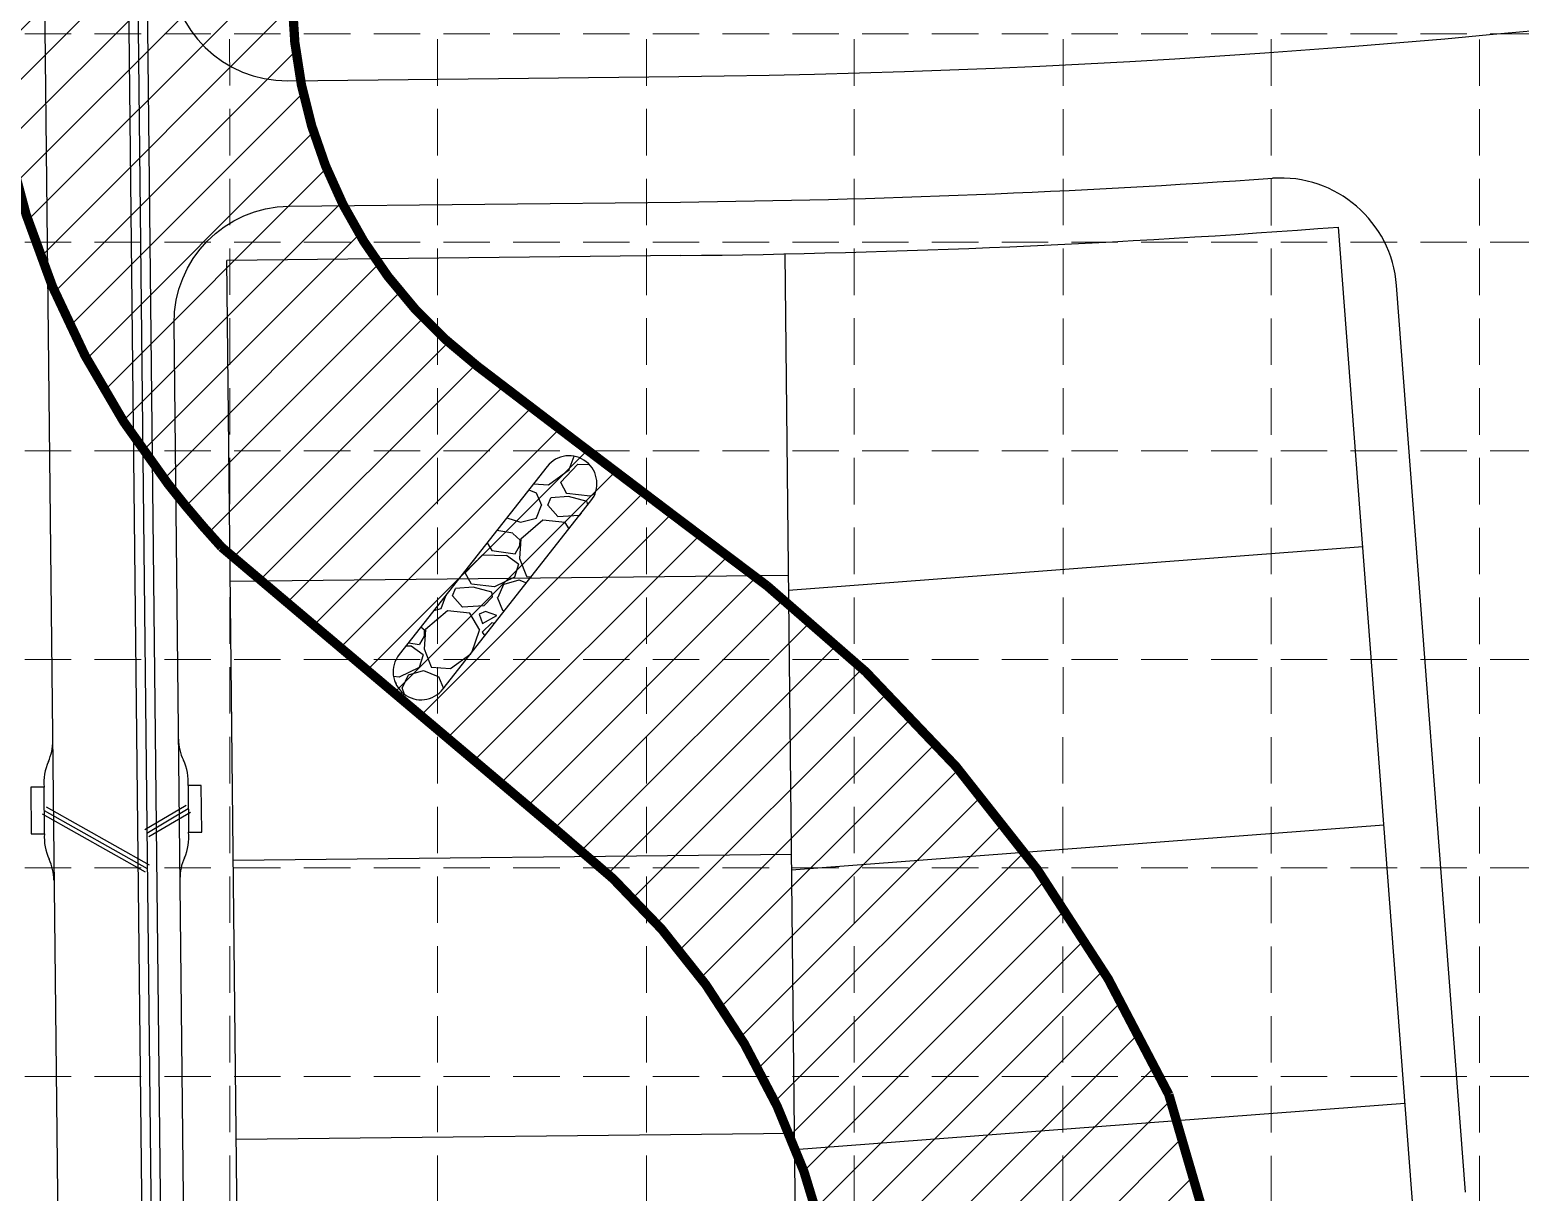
# Model space of a CAD drawing. Extents: x 2138193 to 2139991, y 332071 to 334944.
# Drawn here: x 2138555.7 to 2138876.1, y 333124 to 333373.8 of the extents above; entities that cross this region are included whole.
import ezdxf

# ---------------------------------------------------------------- set-up
doc = ezdxf.new("R2010")
doc.units = 0
doc.header["$LTSCALE"] = 100
doc.header["$MEASUREMENT"] = 0
for name, pattern in [('DASHED', [0.75, 0.5, -0.25]), ('DASHED2', [0.375, 0.25, -0.125]), ('HIDDEN', [0.375, 0.25, -0.125])]:
    doc.linetypes.add(name, pattern=pattern)
for name, color, linetype in [('C-EROS-HTCH-OL', 250, 'Continuous'), ('C-ROAD-BACK-F', 7, 'DASHED2'), ('GRID', 254, 'DASHED'), ('STORM', 5, 'Continuous'), ('V-PROP-RWAY-N', 4, 'Continuous'), ('V-PROP-SUBD-N', 7, 'Continuous')]:
    doc.layers.add(name, color=color, linetype=linetype)
pattern_1 = [(226.525952308138, (2136227.858238304, 332234.4358906897), (-164.6166398183408, -175.7878267719628), [2.690719995381808, -266.3817595427982]), (183.482852308138, (2136226.006949403, 332232.4832695333), (240.4381594236547, 13.76569773296394), [4.617359992075038, -457.118499215429]), (131.023552308138, (2136221.398119206, 332232.2027625966), (194.2240265675912, -225.115590924592), [3.255759994412008, -322.3206394467881]), (265.786852308138, (2136213.471008045, 332227.4068363735), (30.372176714151, 399.346380808448), [4.204759992783202, -416.2711592855371]), (291.346852308138, (2136213.162095988, 332223.2134399838), (-93.73913645361344, 242.5138743242151), [4.123099992923358, -408.1874592994114]), (355.786852308138, (2136214.662956872, 332219.3732034613), (-399.346380808448, 30.37217671415105), [4.204759992783202, -416.2711592855371]), (36.20735230813798, (2136218.856353261, 332219.0642914045), (-265.1020964406924, -193.1861219890367), [5.560579990456153, -550.4969790551598]), (70.768452308138, (2136223.343093222, 332222.3489777538), (151.3699651160307, 436.2191271252743), [5.249759990989624, -519.7264191079723]), (119.942752308138, (2136225.072291888, 332227.3057783229), (-153.1999526023611, 264.0639605871973), [4.21899999275876, -417.6814592831165]), (173.749552308138, (2136222.966443525, 332230.9616506693), (219.4070011021395, -25.70154185299683), [4.816639991733004, -236.0152595949174]), (220.910552308138, (2136218.178438647, 332231.4860638724), (-245.627780805706, -213.698371132477), [6.228959989308985, -616.6674989415887]), (137.327252308138, (2136233.259152006, 332226.6931437042), (-136.8392261134274, 123.5921910402544), [2.126019996351026, -210.4768796387501]), (169.982352308138, (2136231.696017182, 332228.1341882927), (258.8745221225714, -46.73303303270589), [4.044739993057848, -400.4302193127255]), (223.5131523081379, (2136227.712932443, 332228.8377761768), (-0.5189496637054108, -19.99327230426943), [2.828419995145468, -25.45583995630911]), (201.7117523081379, (2136226.375677756, 332231.2732945762), (101.0042248960056, 37.39181135530631), [1.523159997385739, -150.7922997411891]), (290.314552308138, (2136224.960580642, 332230.7098230578), (-18.43641567695995, 60.4987532671709), [2.1540599963029, -105.5492398188416]), (29.47695230813798, (2136225.708416337, 332228.6897384659), (61.01765910626646, 38.42973440582072), [3.498579993995246, -113.1204598058468]), (160.078252308138, (2136228.75411171, 332230.4112899911), (39.46759224921085, -21.0311334243467), [2.529819995657968, -60.71573989579113]), (14.90265230813797, (2136213.364486294, 332231.0108137697), (201.4895498532918, 54.79015642553811), [3.543999993917289, -350.8568993978101]), (68.85935230813797, (2136216.789289009, 332231.92225566), (-85.68141509149433, -217.8501744427654), [2.973219994896942, -294.3481594947983]), (291.711752308138, (2136228.85790161, 332234.4099432146), (-37.39181135530631, 101.0042248960056), [3.046299994771513, -149.2691597438033]), (342.123652308138, (2136229.984844646, 332231.5797489879), (-198.3758604010624, 65.1691487696083), [3.543999993917289, -350.8568993978101]), (337.957152308138, (2136213.042737602, 332218.6149887769), (-98.9284705367194, 42.58120066294918), [3.417599994134235, -167.4624797125774]), (293.288252308138, (2136216.21052321, 332217.3323608893), (-94.25772811432199, 222.5207391670538), [2.863559995085156, -283.4928595134298]), (65.314552308138, (2136228.538884768, 332214.4114876021), (42.58130610693622, 98.92842550804647), [3.046299994771513, -149.2691597438033]), (15.86715230813797, (2136229.811133665, 332217.1794078884), (-261.9882950536229, -73.22660996336958), [3.352619994245762, -331.908479430332]), (67.95715230813799, (2136218.74218437, 332214.6657728587), (-42.58120066294922, -98.92847053671936), [1.708799997067117, -169.1712797096445]), (99.82305230813792, (2136227.339288801, 332214.4426245723), (-17.91742037371305, 80.49202778337879), [1.019799998249676, -100.9605798267173]), (164.476952308138, (2136227.165303615, 332215.4474773732), (59.46086077325509, -21.55007607037277), [4.123099992923355, -78.33899986554357]), (184.5221523081379, (2136223.192597867, 332216.5509305797), (200.4516053424645, 14.80375756970392), [3.820999993441863, -378.2784593507453]), (302.203252308138, (2136225.661710881, 332226.8903445154), (-18.95539402179196, 40.50547358880836), [2.884439995049319, -69.22657988118362]), (351.6703523081379, (2136227.19889823, 332224.4496366211), (338.8476081524516, -48.80883336309134), [5.035879991356716, -498.5512591443164]), (59.45855230813797, (2136232.181646274, 332223.7201012617), (-83.60571173469062, -137.8770724838402), [2.059119996465848, -203.853479650118]), (88.51315230813798, (2136233.228015035, 332225.4935477372), (-19.47431661425715, 20.51221562049121), [1.199999997940391, -18.79999996773279]), (118.769552308138, (2136222.808301029, 332217.1611075533), (76.34031444369847, -142.0287072811534), [2.778479995231183, -275.0703995278856]), (46.52595230813795, (2136221.471046342, 332219.5966259526), (164.6166398183407, 175.7878267719628), [5.381439990763617, -263.6910395474164]), (358.513152308138, (2136225.173624143, 332223.5018682655), (20.51221562049121, 19.47431661425715), [5.199999991075029, -14.79999997459816]), (323.817952308138, (2136230.371873334, 332223.3669413947), (-196.2998954023876, 145.1425270074071), [3.162279994572451, -313.0654794626731]), (252.567752308138, (2136232.924292474, 332221.5000840087), (-22.06906198224144, -79.45411755601944), [2.912039995001948, -142.6901597550951]), (206.1591523081379, (2136232.051908899, 332218.7217847324), (-385.0614714358506, -190.0727770018243), [4.741299991862315, -469.3894791943679]), (173.939252308138, (2136227.796238569, 332216.6315048552), (-259.3935238831652, 26.73950600586138), [5.015979991390872, -496.5814791476972])]

msp = doc.modelspace()

# ---------------------------------------------------------------- hatches: boundary and pattern name
at = {"layer": 'STORM', "ltscale": 10}
h = msp.add_hatch(dxfattribs=at)
h.set_pattern_fill('ANSI31', color=256, scale=60, style=0)
h.set_pattern_definition([(45, (0, 0), (-5.303300858899106, 5.303300858899107), [])])
edge = h.paths.add_edge_path()
edge.add_arc((2138930.844725567, 332990.1321820082), 166.549287147957, 195.0519319776693, 211.941500534012, ccw=False)
edge.add_line((2138770.009604542, 332946.8802584197), (2138729.5949334, 333099.0490632934))
edge.add_arc((2138570.305118757, 333074.2740595049), 161.2049808838311, 8.840616334159408, 51.97797686809191)
edge.add_line((2138669.601635573, 333201.2671601443), (2138596.961270724, 333262.6174647977))
edge.add_arc((2138765.777764525, 333417.2154842615), 228.9094934713908, 218.0387459639399, 222.4826908267262, ccw=False)
edge.add_arc((2138730.519535906, 333389.6303194792), 184.1424966829462, 182.1560704802213, 218.0387459640246, ccw=False)
edge.add_line((2138546.507401946, 333382.7025752405), (2138547.551226309, 333423.7599843352))
edge.add_arc((2138578.693465531, 333417.4247829836), 31.78008558743384, 3.9118422731859255, 168.5013406124941, ccw=False)
edge.add_arc((2137807.668131527, 333364.7014454374), 804.6059495437065, 1.104039146654486, 3.911842273261982, ccw=False)
edge.add_arc((2138713.619635881, 333382.1604929355), 101.51377023985, 181.104039146657, 232.5806225776695)
edge.add_arc((2144079.223507243, 340395.1622013246), 8931.68352320895, 232.5806225774647, 233.0822559611601)
edge.add_arc((2138526.294291825, 333017.1414624664), 302.6013999155484, 24.979695893140217, 51.6014816422005, ccw=False)
edge.add_line((2138800.589598729, 333144.9291451324), (2138874.515814985, 332891.6130438357))
edge.add_line((2138874.515814985, 332891.6130438357), (2138819.766169965, 332865.0370932774))
edge.add_line((2138819.766169965, 332865.0370932774), (2138799.430584695, 332896.9282304678))
edge.add_line((2138799.430584695, 332896.9282304678), (2138793.799187461, 332901.6181047781))
edge.add_line((2138793.799187461, 332901.6181047781), (2138791.911494966, 332908.9304661117))
edge.add_line((2138791.911494966, 332908.9304661117), (2138790.870765293, 332906.5199468876))
edge.add_line((2138790.870765293, 332906.5199468876), (2138790.024991594, 332903.4024800682))
edge.add_line((2138790.024991594, 332903.4024800682), (2138789.512881502, 332902.0187613366))
at = {"layer": 'STORM'}
h = msp.add_hatch(dxfattribs=at)
h.set_pattern_fill('GRAVEL', color=1, scale=19.99999996567319, angle=-1.486847691862011, style=0)
h.set_pattern_definition(pattern_1)
edge = h.paths.add_edge_path()
edge.add_line((2138666.941763297, 333279.9768260049), (2138635.120068379, 333239.530858571))
edge.add_arc((2138639.835557766, 333235.8208505233), 5.999999989808949, 141.8053746061593, 321.8053746061593)
edge.add_line((2138644.551047154, 333232.1108424756), (2138676.372742072, 333272.5568099095))
edge.add_arc((2138671.657252685, 333276.2668179572), 5.999999989808949, 321.8053746061593, 501.8053746061594)
h = msp.add_hatch(dxfattribs=at)
h.set_pattern_fill('GRAVEL', color=1, scale=19.99999996567319, angle=-1.486847691862011, style=0)
h.set_pattern_definition(pattern_1)
edge = h.paths.add_edge_path()
edge.add_line((2138666.941763297, 333279.9768260049), (2138635.120068379, 333239.530858571))
edge.add_arc((2138639.835557766, 333235.8208505233), 5.999999989808949, 141.8053746061593, 321.8053746061593)
edge.add_line((2138644.551047154, 333232.1108424756), (2138676.372742072, 333272.5568099095))
edge.add_arc((2138671.657252685, 333276.2668179572), 5.999999989808949, 321.8053746061593, 501.8053746061594)

# ---------------------------------------------------------------- linework, layer by layer
at = {"layer": 'C-EROS-HTCH-OL', "color": 5, "const_width": 2}
msp.add_lwpolyline([(2138789.512881502, 332902.0187613366, -0.07382834502302278), (2138770.009604542, 332946.8802584197), (2138729.5949334, 333099.0490632934, 0.1904769549196536), (2138669.601635573, 333201.2671601443), (2138596.961270724, 333262.6174647977, -0.01939279794487693), (2138585.489966974, 333276.1627768948, -0.1578597160926757), (2138546.507401946, 333382.7025752405), (2138547.551226309, 333423.7599843352, -0.873812725277019), (2138610.399509866, 333419.5928680048, -0.01225196532173577), (2138612.124711034, 333380.204533146, 0.2284638903095635), (2138651.93535417, 333301.5373266729, 0.00218879204120404), (2138714.248347125, 333254.2930602416, -0.1166847359850347), (2138800.589598729, 333144.9291451324), (2138874.515814985, 332891.6130438357), (2138819.766169965, 332865.0370932774), (2138799.430584695, 332896.9282304678), (2138793.799187461, 332901.6181047781), (2138791.911494966, 332908.9304661117), (2138790.870765293, 332906.5199468876), (2138790.024991594, 332903.4024800682)], format="xyb", close=True, dxfattribs=at)
at = {"layer": 'C-EROS-HTCH-OL'}
msp.add_lwpolyline([(2138789.512881502, 332902.0187613366, -0.07382834502302278), (2138770.009604542, 332946.8802584197), (2138729.5949334, 333099.0490632934, 0.1904769549196536), (2138669.601635573, 333201.2671601443), (2138596.961270724, 333262.6174647977, -0.01939279794487693), (2138585.489966974, 333276.1627768948, -0.1578597160926757), (2138546.507401946, 333382.7025752405), (2138547.551226309, 333423.7599843352, -0.873812725277019), (2138610.399509866, 333419.5928680048, -0.01225196532173577), (2138612.124711034, 333380.204533146, 0.2284638903095635), (2138651.93535417, 333301.5373266729, 0.00218879204120404), (2138714.248347125, 333254.2930602416, -0.1166847359850347), (2138800.589598729, 333144.9291451324), (2138860.048374829, 332921.9301080364), (2138807.261768874, 332919.2695859086), (2138797.898903354, 332915.8073926442), (2138793.770940669, 332912.0157965028), (2138791.911494966, 332908.9304661117), (2138790.870765293, 332906.5199468876), (2138790.024991594, 332903.4024800682)], format="xyb", close=True, dxfattribs=at)
msp.add_lwpolyline([(2138789.512881502, 332902.0187613366, -0.07382834502302278), (2138770.009604542, 332946.8802584197), (2138729.5949334, 333099.0490632934, 0.1904769549196536), (2138669.601635573, 333201.2671601443), (2138596.961270724, 333262.6174647977, -0.01939279794487693), (2138585.489966974, 333276.1627768948, -0.1578597160926757), (2138546.507401946, 333382.7025752405), (2138547.551226309, 333423.7599843352, -0.873812725277019), (2138610.399509866, 333419.5928680048, -0.01225196532173577), (2138612.124711034, 333380.204533146, 0.2284638903095635), (2138651.93535417, 333301.5373266729, 0.00218879204120404), (2138714.248347125, 333254.2930602416, -0.1166847359850347), (2138800.589598729, 333144.9291451324), (2138860.048374829, 332921.9301080364), (2138807.261768874, 332919.2695859086), (2138797.898903354, 332915.8073926442), (2138793.770940669, 332912.0157965028), (2138791.911494966, 332908.9304661117), (2138790.870765293, 332906.5199468876), (2138790.024991594, 332903.4024800682)], format="xyb", close=True, dxfattribs=at)
at = {"layer": 'C-ROAD-BACK-F', "linetype": 'Continuous'}
for p, q in [((2138565.496750036, 332773.2063797635), (2138558.156099623, 333457.7249654648)), ((2138864.337583528, 333123.9579730256), (2138849.537123393, 333318.883043233))]:
    msp.add_line(p, q, dxfattribs=at)
for points in [[(2138585.154547254, 333458.014491812), (2138585.909222602, 333387.6407138984, 0.4142135623729085), (2138611.175865175, 333362.9102312281), (2138695.289784021, 333363.8122533003, 0.07270166707125264), (2139305.838804275, 333459.7576525418, -0.07338540319811987), (2139572.26021726, 333501.2534788973), (2139605.252128017, 333501.5175179224)], [(2138591.766333876, 332841.4627460502), (2138586.734908852, 333310.6451410244, -0.4142135623728802), (2138611.465391522, 333335.9117835971), (2138695.579310368, 333336.8138056692, 0.01472415382390331), (2138822.871749847, 333341.9298419602, 0.01472415382390331)]]:
    msp.add_lwpolyline(points, format="xyb", dxfattribs=at)
msp.add_arc((2138824.608878389, 333316.9902672241), 25, 4.342078080202604, 93.98864059796084, dxfattribs=at)
at = {"layer": 'GRID', "color": 252, "linetype": 'HIDDEN', "lineweight": 0, "ltscale": 0.4}
for p, q in [((2138598.88554457, 332296.8402139746), (2138598.427510827, 334895.7762918232)), ((2138643.367878654, 332296.8332204215), (2138643.377939842, 334895.7492644076)), ((2138688.330137118, 332296.8261514142), (2138688.282180592, 334895.7386913974)), ((2138732.891620872, 332296.8191454171), (2138732.981117565, 334895.7330547087)), ((2138777.743069245, 332296.8120938315), (2138778.016283637, 334895.673641648)), ((2138822.562996021, 332296.8050472017), (2138822.562996021, 334897.5322012084)), ((2138867.401770645, 332296.7979976087), (2138867.401770645, 334897.5322012084)), ((2138239.658925912, 333373.0138614449), (2139943.532361615, 333373.0138614449)), ((2138239.658925912, 333328.1750867461), (2139943.532361615, 333328.1750867461)), ((2138239.658925912, 333283.3363120471), (2139943.532361615, 333283.3363120471)), ((2138239.658925912, 333238.4975373483), (2139943.532361615, 333238.4975373483)), ((2138239.658925912, 333193.6587626493), (2139943.532361615, 333193.6587626493)), ((2138239.658925912, 333148.8199879503), (2139943.532361615, 333148.8199879503))]:
    msp.add_line(p, q, dxfattribs=at)
at = {"layer": 'STORM'}
for p, q in [((2138576.600011076, 333416.4265565526), (2138582.791558615, 332839.0622732876)), ((2138578.599896086, 333416.4480029487), (2138584.791443625, 332839.0837196837)), ((2138580.599781096, 333416.4694493447), (2138586.791328635, 332839.1051660798)), ((2138559.277839963, 333206.7867871333), (2138581.419502913, 333194.3179347757)), ((2138589.365525831, 333207.1094418988), (2138580.463766621, 333201.841934778)), ((2138589.811126418, 333206.3564046378), (2138580.909367208, 333201.088897517)), ((2138558.419141754, 333205.2619470148), (2138580.560804705, 333192.7930946572)), ((2138558.848490858, 333206.024367074), (2138580.990153809, 333193.5555147165)), ((2138590.256727005, 333205.6033673768), (2138581.354967796, 333200.335860256))]:
    msp.add_line(p, q, dxfattribs=at)
at = {"layer": 'STORM', "color": 1, "elevation": 312.263456415984}
msp.add_lwpolyline([(2138666.941763297, 333279.9768260049), (2138635.120068379, 333239.530858571, 0.9999999999999575), (2138644.551047154, 333232.1108424756), (2138676.372742072, 333272.5568099095, 1.000000000000042)], format="xyb", close=True, dxfattribs=at)
msp.add_lwpolyline([(2138666.941763297, 333279.9768260049), (2138635.120068379, 333239.530858571, 0.9999999999999575), (2138644.551047154, 333232.1108424756), (2138676.372742072, 333272.5568099095, 1.000000000000042)], format="xyb", close=True, dxfattribs=at)
at = {"layer": 'STORM'}
for points in [[(2138555.979435233, 333211.0020592926), (2138556.057719922, 333201.0023657219), (2138558.887633203, 333201.0245202888), (2138558.809348514, 333211.0242138595)], [(2138592.692882769, 333201.3860545158), (2138592.589065038, 333211.3855155952), (2138589.759217553, 333211.3561351775), (2138589.863035283, 333201.3566740981)]]:
    msp.add_lwpolyline(points, close=True, dxfattribs=at)
for centre, start, end in [((2138550.06393317, 333220.9560549884), 335.3849335519279, 0.4485428074991618), ((2138598.322328968, 333221.4455791976), 180.5948424656844, 205.6584517547552), ((2138569.373782421, 333212.1091729444), 155.384933551928, 185.8636743453983), ((2138579.176778735, 333212.2485412896), 355.1797109262579, 25.65845175475516), ((2138569.467758846, 333200.1050958027), 175.0334112695079, 205.5121520983278), ((2138579.301406159, 333200.2447432408), 335.5312331925732, 6.009974003069949), ((2138550.298787237, 333190.9569742764), 0.4485428074991618, 25.51215209832775), ((2138598.633782159, 333191.4471959593), 155.5312331925733, 180.5948424656844)]:
    msp.add_arc(centre, 10.62000000000036, start, end, dxfattribs=at)
at = {"layer": 'V-PROP-RWAY-N', "color": 7}
for p, q in [((2138853.17451635, 333119.0845350954), (2138837.051184141, 333331.4320995804)), ((2138695.702627146, 333325.3144668633), (2138598.089484483, 333324.2676816174)), ((2138722.478057279, 332915.674924407), (2138718.081350213, 333325.6696158603)), ((2138603.434999614, 332825.7962587801), (2138598.089484483, 333324.2676816174))]:
    msp.add_line(p, q, dxfattribs=at)
msp.add_arc((2138672.379671393, 335500.1894149316), 2175, 270.6144057661313, 274.342078080281, dxfattribs=at)
at = {"layer": 'V-PROP-SUBD-N'}
for p, q in [((2138718.85633278, 333253.4021816748), (2138842.264442057, 333262.7724325086)), ((2138718.822485731, 333256.5584325475), (2138598.829385147, 333255.2716487823)), ((2138719.501088751, 333193.2784296367), (2138846.807104479, 333202.944644499)), ((2138719.465877614, 333196.5618822559), (2138599.47277703, 333195.2750984908)), ((2138720.145844723, 333133.1546775986), (2138851.3497669, 333143.1168564893)), ((2138720.109269496, 333136.5653319644), (2138600.116168913, 333135.2785481992))]:
    msp.add_line(p, q, dxfattribs=at)

doc.saveas('drawing.dxf')
